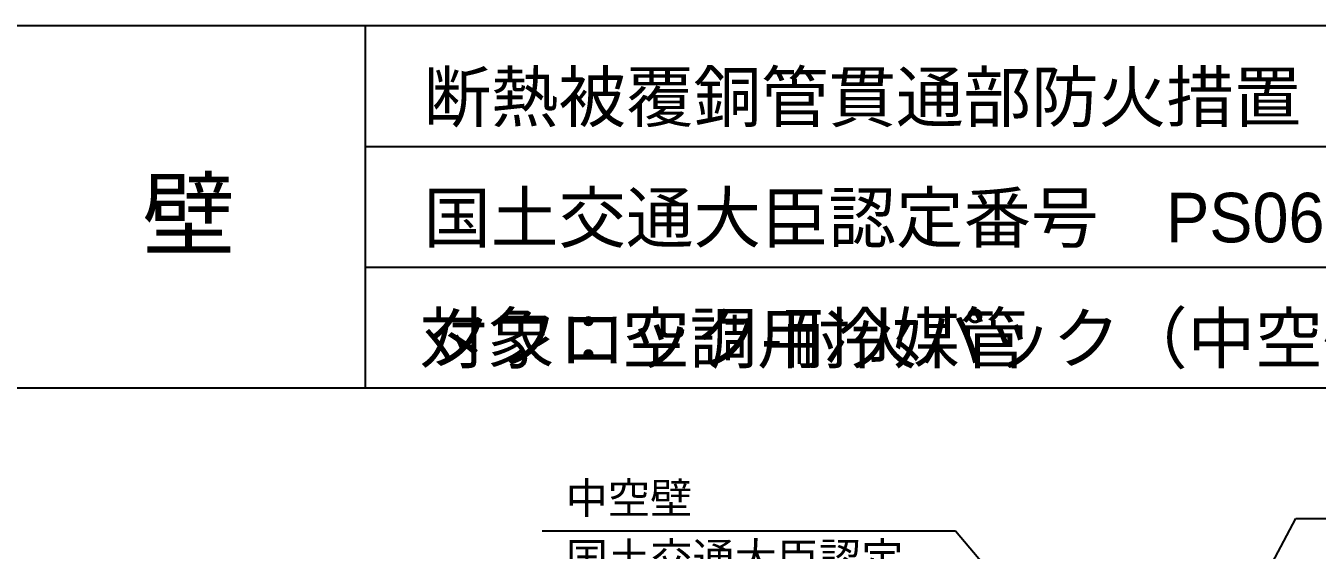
# Model space of a CAD drawing. Extents: x 443 to 1217, y -1921 to -677.
# Drawn here: x 1020.6 to 1125, y -1408 to -1365.7 of the extents above; entities that cross this region are included whole.
import ezdxf
from ezdxf.enums import TextEntityAlignment as Align

# ---------------------------------------------------------------- set-up
doc = ezdxf.new("R2010")
doc.units = 0
doc.header["$MEASUREMENT"] = 0
doc.layers.get('0').update_dxf_attribs({"linetype": 'CONTINUOUS'})
doc.layers.get('Defpoints').update_dxf_attribs({"color": 21, "linetype": 'CONTINUOUS'})
for name, color, linetype in [('1', 7, 'CONTINUOUS'), ('10', 7, 'CONTINUOUS'), ('25', 7, 'CONTINUOUS')]:
    doc.layers.add(name, color=color, linetype=linetype)
doc.styles.add('ｽﾀｲﾙ2', font='MS PGothic.ttf')

msp = doc.modelspace()

# ---------------------------------------------------------------- linework, layer by layer
at = {"color": 7, "linetype": 'Continuous'}
for p, q in [((1111.44, -1427.78), (1123.26, -1405.46)), ((1123.26, -1405.46), (1163.54, -1405.46)), ((1095.77, -1406.5), (1062.35, -1406.5)), ((1103.22, -1415.26), (1095.77, -1406.5))]:
    msp.add_line(p, q, dxfattribs=at)
at = {"layer": '1', "color": 3, "linetype": 'Continuous'}
for p, q in [((1048.06, -1365.7), (1048.06, -1394.92)), ((1048.06, -1375.44), (1210.9, -1375.44)), ((1048.06, -1385.18), (1210.9, -1385.18))]:
    msp.add_line(p, q, dxfattribs=at)
at = {"layer": '1', "color": 4, "linetype": 'Continuous'}
msp.add_line((1018.85, -1394.92), (1210.9, -1394.92), dxfattribs=at)
at = {"layer": '25', "color": 4}
msp.add_line((1210.9, -1365.7), (442.67, -1365.7), dxfattribs=at)

# ---------------------------------------------------------------- texts
at = {"layer": '10', "linetype": 'Continuous', "style": 'ｽﾀｲﾙ2'}
for tag, p in [('中空壁      ', (1064.26, -1405.83)), ('国土交通大臣認定', (1064.28, -1410.67))]:
    msp.add_attdef(tag, text='', height=2.5, dxfattribs=at).set_placement(p, align=Align.BOTTOM_LEFT)
at = {"layer": '25', "style": 'ｽﾀｲﾙ2'}
for s, p in [('断熱被覆銅管貫通部防火措置', (1052.77, -1373.44)), ('国土交通大臣認定番号\u3000PS060WL-0197', (1052.77, -1383.18)), ('対象：空調用冷媒管', (1052.46, -1392.92))]:
    msp.add_text(s, height=4, dxfattribs=at).set_placement(p)
msp.add_text('壁', height=5.5, dxfattribs=at).set_placement((1033.8, -1380.7), align=Align.MIDDLE)
at = {"layer": 'Defpoints', "style": 'ｽﾀｲﾙ2'}
msp.add_text('タフロック-耐火パック（中空壁、複数本貫通）', height=4, dxfattribs=at).set_placement((1052.77, -1392.92))

doc.saveas('drawing.dxf')
